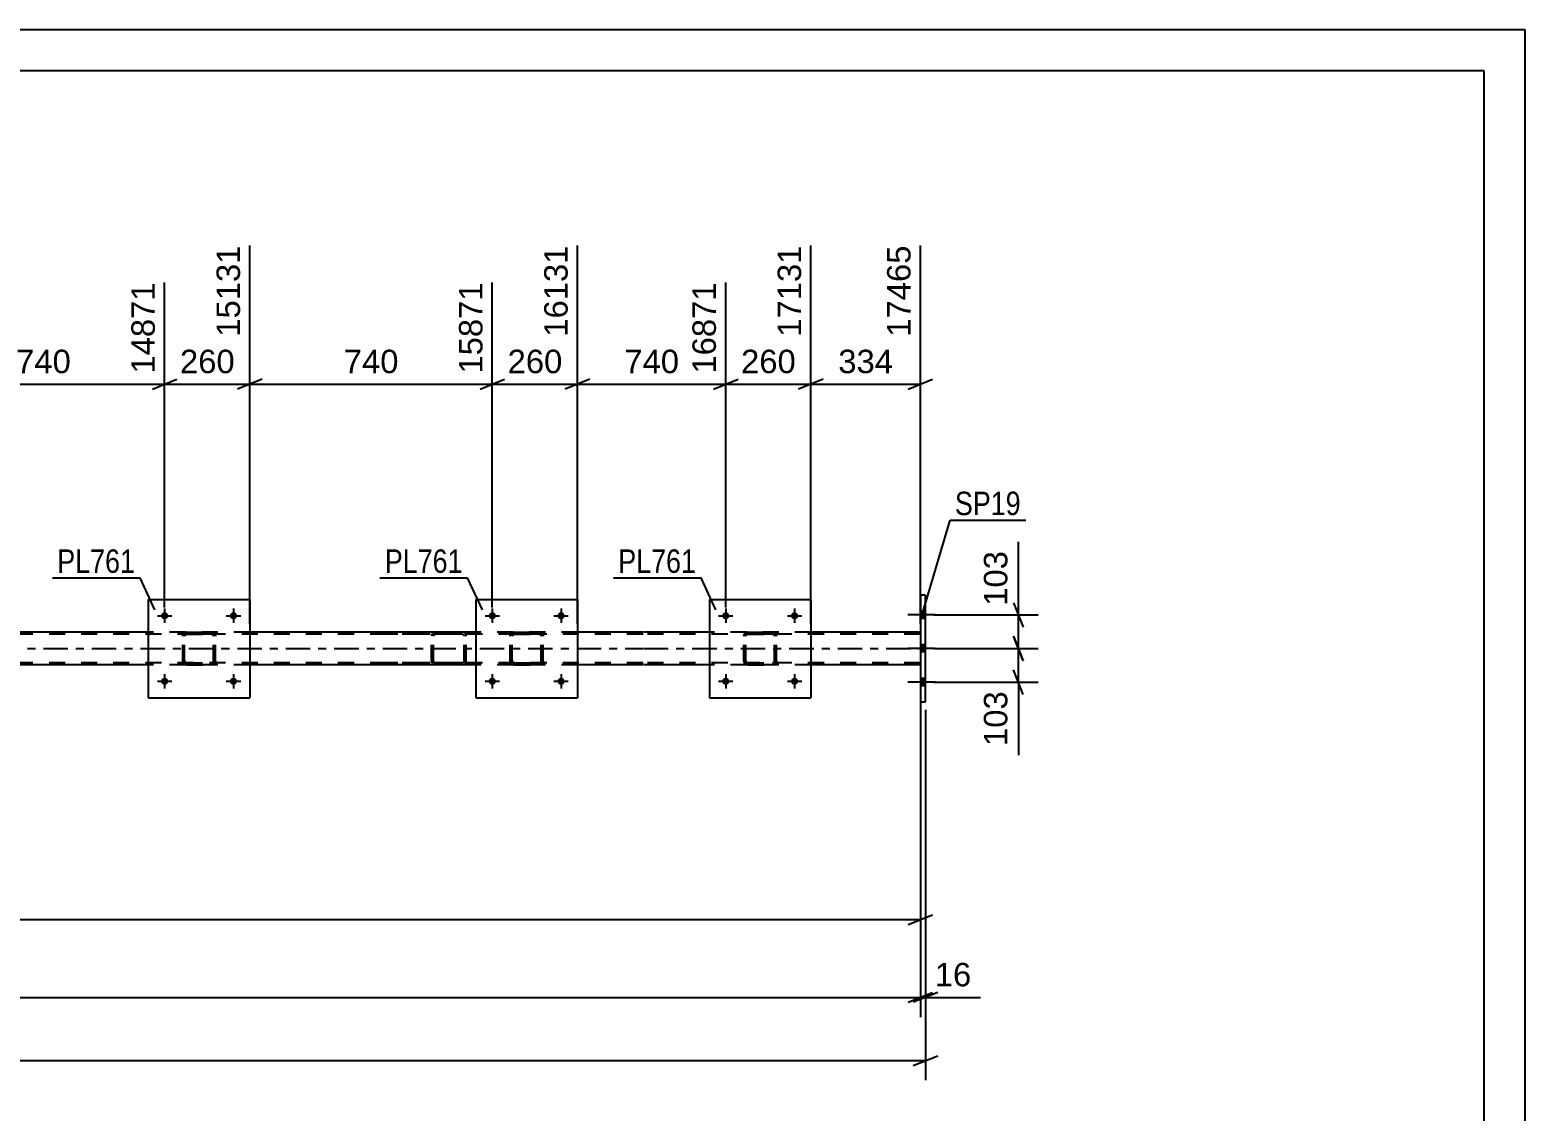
# Model space of a CAD drawing. Header units: millimetres. Extents: x 0 to 841, y 0 to 594.
# Drawn here: x 658.5 to 841, y 462 to 594 of the extents above; entities that cross this region are included whole.
import ezdxf

# ---------------------------------------------------------------- set-up
doc = ezdxf.new("R2010")
doc.units = ezdxf.units.MM
doc.linetypes.add('DXK_LINE_DOT2', pattern=[3.9198, 1.9599, -1.9599])
doc.linetypes.add('DXK_LINE_DOT3', pattern=[5.9187, 2.979, -0.9799, 0.9799, -0.9799])
doc.styles.add('Arial', font='arial.ttf', dxfattribs={"height": 0.2})
doc.styles.add('Arial Narrow', font='ARIALN.TTF', dxfattribs={"height": 0.2})

# ---------------------------------------------------------------- blocks, each defined once
blk = doc.blocks.new('Unknown-203724102-1113')
at = {"color": 5, "linetype": 'Continuous'}
for p, q in [((841, 594), (0, 594)), ((841, 0), (841, 594)), ((836, 589), (5, 589)), ((836, 5), (836, 589))]:
    blk.add_line(p, q, dxfattribs=at)
blk = doc.blocks.new('Bolt-203724102-4850 - 4784')
at = {"linetype": 'Continuous'}
for points in [[(675.35, 514.47, -1), (674.47, 514.47, -1)], [(683.75, 514.47, -1), (682.87, 514.47, -1)]]:
    blk.add_hatch(color=1, dxfattribs=at).paths.add_polyline_path(points)
at = {"color": 1, "linetype": 'Continuous'}
for p, q in [((674.91, 515.35), (674.91, 513.59)), ((683.31, 515.35), (683.31, 513.59)), ((674.03, 514.47), (675.79, 514.47)), ((682.43, 514.47), (684.19, 514.47))]:
    blk.add_line(p, q, dxfattribs=at)
blk = doc.blocks.new('Part-203724102-4815 - 4784')
at = {"color": 2, "linetype": 'Continuous'}
for p, q in [((672.91, 520.47), (645.31, 520.47)), ((712.91, 520.47), (685.31, 520.47)), ((733.31, 520.47), (725.31, 520.47)), ((741.41, 520.47), (733.41, 520.47)), ((767.17, 520.47), (753.81, 520.47)), ((672.91, 516.47), (645.31, 516.47)), ((712.91, 516.47), (685.31, 516.47)), ((733.31, 516.47), (725.31, 516.47)), ((741.41, 516.47), (733.41, 516.47)), ((767.17, 516.47), (753.81, 516.47))]:
    blk.add_line(p, q, dxfattribs=at)
at = {"color": 7, "linetype": 'DXK_LINE_DOT2'}
for p, q in [((685.31, 520.47), (672.91, 520.47)), ((725.31, 520.47), (712.91, 520.47)), ((753.81, 520.47), (741.41, 520.47)), ((767.17, 520.47), (767.17, 516.47)), ((733.31, 520.23), (80.08, 520.23)), ((767.17, 520.23), (733.41, 520.23)), ((733.31, 516.71), (80.08, 516.71)), ((767.17, 516.71), (733.41, 516.71)), ((685.31, 516.47), (672.91, 516.47)), ((725.31, 516.47), (712.91, 516.47)), ((753.81, 516.47), (741.41, 516.47))]:
    blk.add_line(p, q, dxfattribs=at)
at = {"color": 7, "linetype": 'DXK_LINE_DOT3'}
for p, q in [((80.08, 518.47), (733.31, 518.47)), ((733.41, 518.47), (767.17, 518.47))]:
    blk.add_line(p, q, dxfattribs=at)
blk = doc.blocks.new('Bolt-203724102-4831 - 4784')
at = {"linetype": 'Continuous'}
for points in [[(767.81, 522.13), (767.81, 523.01), (767.17, 523.01), (767.17, 522.13)], [(767.81, 522.13), (767.81, 523.01), (767.17, 523.01), (767.17, 522.13)], [(767.81, 522.13), (767.81, 523.01), (767.17, 523.01), (767.17, 522.13)], [(767.81, 518.05), (767.81, 518.93), (767.17, 518.93), (767.17, 518.05)], [(767.81, 518.05), (767.81, 518.93), (767.17, 518.93), (767.17, 518.05)], [(767.81, 513.93), (767.81, 514.81), (767.17, 514.81), (767.17, 513.93)], [(767.81, 513.93), (767.81, 514.81), (767.17, 514.81), (767.17, 513.93)], [(767.81, 513.93), (767.81, 514.81), (767.17, 514.81), (767.17, 513.93)]]:
    blk.add_hatch(color=1, dxfattribs=at).paths.add_polyline_path(points)
at = {"color": 1, "linetype": 'Continuous'}
for p, q in [((768.97, 522.57), (765.65, 522.57)), ((768.97, 522.57), (765.65, 522.57)), ((768.97, 522.57), (765.65, 522.57)), ((767.81, 523.01), (767.17, 523.01)), ((767.81, 523.01), (767.17, 523.01)), ((767.81, 523.01), (767.17, 523.01)), ((767.81, 522.13), (767.17, 522.13)), ((767.81, 522.13), (767.17, 522.13)), ((767.81, 522.13), (767.17, 522.13)), ((768.97, 518.49), (765.65, 518.49)), ((768.97, 518.49), (765.65, 518.49)), ((767.81, 518.93), (767.17, 518.93)), ((767.81, 518.93), (767.17, 518.93)), ((767.81, 518.05), (767.17, 518.05)), ((767.81, 518.05), (767.17, 518.05)), ((767.81, 514.81), (767.17, 514.81)), ((767.81, 514.81), (767.17, 514.81)), ((767.81, 514.81), (767.17, 514.81)), ((768.97, 514.37), (765.65, 514.37)), ((768.97, 514.37), (765.65, 514.37)), ((768.97, 514.37), (765.65, 514.37)), ((767.81, 513.93), (767.17, 513.93)), ((767.81, 513.93), (767.17, 513.93)), ((767.81, 513.93), (767.17, 513.93))]:
    blk.add_line(p, q, dxfattribs=at)
blk = doc.blocks.new('Bolt-203724102-4837 - 4784')
at = {"linetype": 'Continuous'}
for points in [[(743.85, 522.47, -1), (742.97, 522.47, -1)], [(752.25, 522.47, -1), (751.37, 522.47, -1)]]:
    blk.add_hatch(color=1, dxfattribs=at).paths.add_polyline_path(points)
at = {"color": 1, "linetype": 'Continuous'}
for p, q in [((742.53, 522.47), (744.29, 522.47)), ((743.41, 523.35), (743.41, 521.59)), ((750.93, 522.47), (752.69, 522.47)), ((751.81, 523.35), (751.81, 521.59))]:
    blk.add_line(p, q, dxfattribs=at)
blk = doc.blocks.new('Bolt-203724102-4838 - 4784')
at = {"linetype": 'Continuous'}
for points in [[(743.85, 514.47, -1), (742.97, 514.47, -1)], [(752.25, 514.47, -1), (751.37, 514.47, -1)]]:
    blk.add_hatch(color=1, dxfattribs=at).paths.add_polyline_path(points)
at = {"color": 1, "linetype": 'Continuous'}
for p, q in [((743.41, 515.35), (743.41, 513.59)), ((751.81, 515.35), (751.81, 513.59)), ((742.53, 514.47), (744.29, 514.47)), ((750.93, 514.47), (752.69, 514.47))]:
    blk.add_line(p, q, dxfattribs=at)
blk = doc.blocks.new('Bolt-203724102-4847 - 4784')
at = {"linetype": 'Continuous'}
for points in [[(715.35, 522.47, -1), (714.47, 522.47, -1)], [(723.75, 522.47, -1), (722.87, 522.47, -1)]]:
    blk.add_hatch(color=1, dxfattribs=at).paths.add_polyline_path(points)
at = {"color": 1, "linetype": 'Continuous'}
for p, q in [((714.03, 522.47), (715.79, 522.47)), ((714.91, 523.35), (714.91, 521.59)), ((722.43, 522.47), (724.19, 522.47)), ((723.31, 523.35), (723.31, 521.59))]:
    blk.add_line(p, q, dxfattribs=at)
blk = doc.blocks.new('Bolt-203724102-4848 - 4784')
at = {"linetype": 'Continuous'}
for points in [[(715.35, 514.47, -1), (714.47, 514.47, -1)], [(723.75, 514.47, -1), (722.87, 514.47, -1)]]:
    blk.add_hatch(color=1, dxfattribs=at).paths.add_polyline_path(points)
at = {"color": 1, "linetype": 'Continuous'}
for p, q in [((714.91, 515.35), (714.91, 513.59)), ((723.31, 515.35), (723.31, 513.59)), ((714.03, 514.47), (715.79, 514.47)), ((722.43, 514.47), (724.19, 514.47))]:
    blk.add_line(p, q, dxfattribs=at)
blk = doc.blocks.new('Bolt-203724102-4849 - 4784')
at = {"linetype": 'Continuous'}
for points in [[(675.35, 522.47, -1), (674.47, 522.47, -1)], [(683.75, 522.47, -1), (682.87, 522.47, -1)]]:
    blk.add_hatch(color=1, dxfattribs=at).paths.add_polyline_path(points)
at = {"color": 1, "linetype": 'Continuous'}
for p, q in [((674.03, 522.47), (675.79, 522.47)), ((674.91, 523.35), (674.91, 521.59)), ((682.43, 522.47), (684.19, 522.47)), ((683.31, 523.35), (683.31, 521.59))]:
    blk.add_line(p, q, dxfattribs=at)
blk = doc.blocks.new('Part-203724102-4891 - 4784')
at = {"color": 2, "linetype": 'Continuous'}
for p, q in [((712.91, 524.47), (712.91, 512.47)), ((712.91, 524.47), (725.31, 524.47)), ((725.31, 524.47), (725.31, 512.47)), ((712.91, 512.47), (725.31, 512.47))]:
    blk.add_line(p, q, dxfattribs=at)
blk = doc.blocks.new('Part-203724102-4898 - 4784')
at = {"color": 7, "linetype": 'DXK_LINE_DOT2'}
for p, q in [((717.41, 520.43), (717.59, 520.47)), ((717.59, 520.47), (717.41, 520.43)), ((717.59, 520.47), (720.63, 520.47)), ((717.59, 520.47), (717.59, 520.47)), ((717.59, 520.47), (720.63, 520.47)), ((720.63, 520.47), (720.63, 520.47)), ((720.63, 520.47), (720.82, 520.43)), ((720.82, 520.43), (720.63, 520.47)), ((717.11, 519.99), (717.15, 520.17)), ((717.15, 520.17), (717.11, 519.99)), ((717.11, 516.95), (717.11, 519.99)), ((717.35, 519.99), (717.37, 520.08)), ((717.37, 520.08), (717.35, 519.99)), ((717.35, 516.95), (717.35, 519.99)), ((717.37, 520.08), (717.42, 520.16)), ((717.42, 520.16), (717.37, 520.08)), ((717.42, 520.16), (717.5, 520.21)), ((717.5, 520.21), (717.42, 520.16)), ((717.5, 520.21), (717.59, 520.23)), ((717.59, 520.23), (717.5, 520.21)), ((717.59, 520.23), (720.63, 520.23)), ((717.59, 520.23), (717.59, 520.23)), ((720.63, 520.23), (717.59, 520.23)), ((720.63, 520.23), (720.63, 520.23)), ((720.63, 520.23), (720.73, 520.21)), ((720.73, 520.21), (720.63, 520.23)), ((720.73, 520.21), (720.8, 520.16)), ((720.8, 520.16), (720.73, 520.21)), ((720.8, 520.16), (720.86, 520.08)), ((720.86, 520.08), (720.8, 520.16)), ((720.86, 520.08), (720.87, 519.99)), ((720.87, 519.99), (720.86, 520.08)), ((720.87, 516.95), (720.87, 519.99)), ((721.08, 520.17), (721.11, 519.99)), ((721.11, 519.99), (721.08, 520.17)), ((721.11, 516.95), (721.11, 519.99)), ((717.15, 516.77), (717.11, 516.95)), ((717.11, 516.95), (717.15, 516.77)), ((717.37, 516.86), (717.35, 516.95)), ((717.35, 516.95), (717.37, 516.86)), ((717.42, 516.78), (717.37, 516.86)), ((717.37, 516.86), (717.42, 516.78)), ((717.5, 516.73), (717.42, 516.78)), ((717.42, 516.78), (717.5, 516.73)), ((717.59, 516.71), (717.5, 516.73)), ((717.5, 516.73), (717.59, 516.71)), ((717.59, 516.71), (720.63, 516.71)), ((717.59, 516.71), (717.59, 516.71)), ((717.59, 516.71), (720.63, 516.71)), ((720.73, 516.73), (720.63, 516.71)), ((720.63, 516.71), (720.73, 516.73)), ((720.63, 516.71), (720.63, 516.71)), ((720.8, 516.78), (720.73, 516.73)), ((720.73, 516.73), (720.8, 516.78)), ((720.86, 516.86), (720.8, 516.78)), ((720.8, 516.78), (720.86, 516.86)), ((720.87, 516.95), (720.86, 516.86)), ((720.86, 516.86), (720.87, 516.95)), ((721.11, 516.95), (721.08, 516.77)), ((721.08, 516.77), (721.11, 516.95)), ((717.59, 516.47), (717.41, 516.51)), ((717.41, 516.51), (717.59, 516.47)), ((717.59, 516.47), (720.63, 516.47)), ((717.59, 516.47), (717.59, 516.47)), ((717.59, 516.47), (720.63, 516.47)), ((720.82, 516.51), (720.63, 516.47)), ((720.63, 516.47), (720.82, 516.51)), ((720.63, 516.47), (720.63, 516.47))]:
    blk.add_line(p, q, dxfattribs=at)
at = {"color": 7, "linetype": 'DXK_LINE_DOT3'}
blk.add_line((719.11, 518.47), (719.11, 518.47), dxfattribs=at)
at = {"color": 7, "linetype": 'DXK_LINE_DOT2'}
for centre, start, end in [((717.59, 519.99), 112.5, 157.5), ((717.59, 519.99), 112.5, 157.5), ((720.63, 519.99), 22.5, 67.5), ((720.63, 519.99), 22.5, 67.5), ((717.59, 516.95), 202.5, 247.5), ((717.59, 516.95), 202.5, 247.5), ((720.63, 516.95), 292.5, 337.5), ((720.63, 516.95), 292.5, 337.5)]:
    blk.add_arc(centre, 0.48, start, end, dxfattribs=at)
blk = doc.blocks.new('Part-203724102-4903 - 4784')
at = {"color": 2, "linetype": 'Continuous'}
for p, q in [((672.91, 524.47), (672.91, 512.47)), ((672.91, 524.47), (685.31, 524.47)), ((685.31, 524.47), (685.31, 512.47)), ((672.91, 512.47), (685.31, 512.47))]:
    blk.add_line(p, q, dxfattribs=at)
blk = doc.blocks.new('Part-203724102-4904 - 4784')
at = {"color": 7, "linetype": 'DXK_LINE_DOT2'}
for p, q in [((677.41, 520.43), (677.59, 520.47)), ((677.59, 520.47), (677.41, 520.43)), ((677.59, 520.47), (680.63, 520.47)), ((677.59, 520.47), (677.59, 520.47)), ((677.59, 520.47), (680.63, 520.47)), ((680.63, 520.47), (680.63, 520.47)), ((680.63, 520.47), (680.82, 520.43)), ((680.82, 520.43), (680.63, 520.47)), ((677.11, 519.99), (677.15, 520.17)), ((677.15, 520.17), (677.11, 519.99)), ((677.11, 516.95), (677.11, 519.99)), ((677.35, 519.99), (677.37, 520.08)), ((677.37, 520.08), (677.35, 519.99)), ((677.35, 516.95), (677.35, 519.99)), ((677.37, 520.08), (677.42, 520.16)), ((677.42, 520.16), (677.37, 520.08)), ((677.42, 520.16), (677.5, 520.21)), ((677.5, 520.21), (677.42, 520.16)), ((677.5, 520.21), (677.59, 520.23)), ((677.59, 520.23), (677.5, 520.21)), ((677.59, 520.23), (680.63, 520.23)), ((677.59, 520.23), (677.59, 520.23)), ((680.63, 520.23), (677.59, 520.23)), ((680.63, 520.23), (680.63, 520.23)), ((680.63, 520.23), (680.73, 520.21)), ((680.73, 520.21), (680.63, 520.23)), ((680.73, 520.21), (680.8, 520.16)), ((680.8, 520.16), (680.73, 520.21)), ((680.8, 520.16), (680.86, 520.08)), ((680.86, 520.08), (680.8, 520.16)), ((680.86, 520.08), (680.87, 519.99)), ((680.87, 519.99), (680.86, 520.08)), ((680.87, 516.95), (680.87, 519.99)), ((681.08, 520.17), (681.11, 519.99)), ((681.11, 519.99), (681.08, 520.17)), ((681.11, 516.95), (681.11, 519.99)), ((677.15, 516.77), (677.11, 516.95)), ((677.11, 516.95), (677.15, 516.77)), ((677.37, 516.86), (677.35, 516.95)), ((677.35, 516.95), (677.37, 516.86)), ((677.42, 516.78), (677.37, 516.86)), ((677.37, 516.86), (677.42, 516.78)), ((677.5, 516.73), (677.42, 516.78)), ((677.42, 516.78), (677.5, 516.73)), ((677.59, 516.71), (677.5, 516.73)), ((677.5, 516.73), (677.59, 516.71)), ((677.59, 516.71), (680.63, 516.71)), ((677.59, 516.71), (677.59, 516.71)), ((677.59, 516.71), (680.63, 516.71)), ((680.73, 516.73), (680.63, 516.71)), ((680.63, 516.71), (680.73, 516.73)), ((680.63, 516.71), (680.63, 516.71)), ((680.8, 516.78), (680.73, 516.73)), ((680.73, 516.73), (680.8, 516.78)), ((680.86, 516.86), (680.8, 516.78)), ((680.8, 516.78), (680.86, 516.86)), ((680.87, 516.95), (680.86, 516.86)), ((680.86, 516.86), (680.87, 516.95)), ((681.11, 516.95), (681.08, 516.77)), ((681.08, 516.77), (681.11, 516.95)), ((677.59, 516.47), (677.41, 516.51)), ((677.41, 516.51), (677.59, 516.47)), ((677.59, 516.47), (680.63, 516.47)), ((677.59, 516.47), (677.59, 516.47)), ((677.59, 516.47), (680.63, 516.47)), ((680.82, 516.51), (680.63, 516.47)), ((680.63, 516.47), (680.82, 516.51)), ((680.63, 516.47), (680.63, 516.47))]:
    blk.add_line(p, q, dxfattribs=at)
at = {"color": 7, "linetype": 'DXK_LINE_DOT3'}
blk.add_line((679.11, 518.47), (679.11, 518.47), dxfattribs=at)
at = {"color": 7, "linetype": 'DXK_LINE_DOT2'}
for centre, start, end in [((677.59, 519.99), 112.5, 157.5), ((677.59, 519.99), 112.5, 157.5), ((680.63, 519.99), 22.5, 67.5), ((680.63, 519.99), 22.5, 67.5), ((677.59, 516.95), 202.5, 247.5), ((677.59, 516.95), 202.5, 247.5), ((680.63, 516.95), 292.5, 337.5), ((680.63, 516.95), 292.5, 337.5)]:
    blk.add_arc(centre, 0.48, start, end, dxfattribs=at)
blk = doc.blocks.new('Part-203724102-4929 - 4784')
at = {"color": 7, "linetype": 'DXK_LINE_DOT2'}
for p, q in [((745.91, 520.43), (746.09, 520.47)), ((746.09, 520.47), (745.91, 520.43)), ((746.09, 520.47), (749.13, 520.47)), ((746.09, 520.47), (746.09, 520.47)), ((746.09, 520.47), (749.13, 520.47)), ((749.13, 520.47), (749.13, 520.47)), ((749.13, 520.47), (749.32, 520.43)), ((749.32, 520.43), (749.13, 520.47)), ((745.61, 519.99), (745.65, 520.17)), ((745.65, 520.17), (745.61, 519.99)), ((745.61, 516.95), (745.61, 519.99)), ((745.85, 519.99), (745.87, 520.08)), ((745.87, 520.08), (745.85, 519.99)), ((745.85, 516.95), (745.85, 519.99)), ((745.87, 520.08), (745.92, 520.16)), ((745.92, 520.16), (745.87, 520.08)), ((745.92, 520.16), (746, 520.21)), ((746, 520.21), (745.92, 520.16)), ((746, 520.21), (746.09, 520.23)), ((746.09, 520.23), (746, 520.21)), ((746.09, 520.23), (749.13, 520.23)), ((746.09, 520.23), (746.09, 520.23)), ((749.13, 520.23), (746.09, 520.23)), ((749.13, 520.23), (749.13, 520.23)), ((749.13, 520.23), (749.23, 520.21)), ((749.23, 520.21), (749.13, 520.23)), ((749.23, 520.21), (749.3, 520.16)), ((749.3, 520.16), (749.23, 520.21)), ((749.3, 520.16), (749.36, 520.08)), ((749.36, 520.08), (749.3, 520.16)), ((749.36, 520.08), (749.37, 519.99)), ((749.37, 519.99), (749.36, 520.08)), ((749.37, 516.95), (749.37, 519.99)), ((749.58, 520.17), (749.61, 519.99)), ((749.61, 519.99), (749.58, 520.17)), ((749.61, 516.95), (749.61, 519.99)), ((745.65, 516.77), (745.61, 516.95)), ((745.61, 516.95), (745.65, 516.77)), ((745.87, 516.86), (745.85, 516.95)), ((745.85, 516.95), (745.87, 516.86)), ((745.92, 516.78), (745.87, 516.86)), ((745.87, 516.86), (745.92, 516.78)), ((746, 516.73), (745.92, 516.78)), ((745.92, 516.78), (746, 516.73)), ((746.09, 516.71), (746, 516.73)), ((746, 516.73), (746.09, 516.71)), ((746.09, 516.71), (749.13, 516.71)), ((746.09, 516.71), (746.09, 516.71)), ((746.09, 516.71), (749.13, 516.71)), ((749.23, 516.73), (749.13, 516.71)), ((749.13, 516.71), (749.23, 516.73)), ((749.13, 516.71), (749.13, 516.71)), ((749.3, 516.78), (749.23, 516.73)), ((749.23, 516.73), (749.3, 516.78)), ((749.36, 516.86), (749.3, 516.78)), ((749.3, 516.78), (749.36, 516.86)), ((749.37, 516.95), (749.36, 516.86)), ((749.36, 516.86), (749.37, 516.95)), ((749.61, 516.95), (749.58, 516.77)), ((749.58, 516.77), (749.61, 516.95)), ((746.09, 516.47), (745.91, 516.51)), ((745.91, 516.51), (746.09, 516.47)), ((746.09, 516.47), (749.13, 516.47)), ((746.09, 516.47), (746.09, 516.47)), ((746.09, 516.47), (749.13, 516.47)), ((749.32, 516.51), (749.13, 516.47)), ((749.13, 516.47), (749.32, 516.51)), ((749.13, 516.47), (749.13, 516.47))]:
    blk.add_line(p, q, dxfattribs=at)
at = {"color": 7, "linetype": 'DXK_LINE_DOT3'}
blk.add_line((747.61, 518.47), (747.61, 518.47), dxfattribs=at)
at = {"color": 7, "linetype": 'DXK_LINE_DOT2'}
for centre, start, end in [((746.09, 519.99), 112.5, 157.5), ((746.09, 519.99), 112.5, 157.5), ((749.13, 519.99), 22.5, 67.5), ((749.13, 519.99), 22.5, 67.5), ((746.09, 516.95), 202.5, 247.5), ((746.09, 516.95), 202.5, 247.5), ((749.13, 516.95), 292.5, 337.5), ((749.13, 516.95), 292.5, 337.5)]:
    blk.add_arc(centre, 0.48, start, end, dxfattribs=at)
blk = doc.blocks.new('Part-203724102-4950 - 4784')
at = {"color": 2, "linetype": 'Continuous'}
for p, q in [((741.41, 524.47), (741.41, 512.47)), ((741.41, 524.47), (753.81, 524.47)), ((753.81, 524.47), (753.81, 512.47)), ((741.41, 512.47), (753.81, 512.47))]:
    blk.add_line(p, q, dxfattribs=at)
blk = doc.blocks.new('Part-203724102-5015 - 4784')
at = {"color": 2, "linetype": 'Continuous'}
for p, q in [((767.81, 524.97), (767.17, 524.97)), ((767.17, 524.97), (767.17, 511.97)), ((767.81, 511.97), (767.81, 524.97)), ((767.17, 511.97), (767.81, 511.97))]:
    blk.add_line(p, q, dxfattribs=at)
blk = doc.blocks.new('Part-203724102-5054 - 4784')
at = {"color": 7, "linetype": 'DXK_LINE_DOT2'}
for p, q in [((711.23, 520.47), (699.46, 520.47)), ((708, 520.47), (707.8, 520.43)), ((711.43, 520.43), (711.23, 520.47)), ((711.23, 520.23), (699.46, 520.23)), ((707.52, 520.17), (707.49, 519.99)), ((707.49, 516.95), (707.49, 519.99)), ((707.74, 519.99), (707.76, 520.08)), ((707.74, 516.95), (707.74, 519.99)), ((707.76, 520.08), (707.82, 520.16)), ((707.82, 520.16), (707.9, 520.21)), ((707.9, 520.21), (708, 520.23)), ((711.23, 520.23), (711.33, 520.21)), ((711.33, 520.21), (711.41, 520.16)), ((711.41, 520.16), (711.47, 520.08)), ((711.47, 520.08), (711.49, 519.99)), ((711.49, 516.95), (711.49, 519.99)), ((711.74, 519.99), (711.7, 520.17)), ((711.74, 516.95), (711.74, 519.99)), ((711.23, 516.71), (699.46, 516.71)), ((707.49, 516.95), (707.52, 516.77)), ((707.76, 516.86), (707.74, 516.95)), ((707.82, 516.78), (707.76, 516.86)), ((707.9, 516.73), (707.82, 516.78)), ((708, 516.71), (707.9, 516.73)), ((711.33, 516.73), (711.23, 516.71)), ((711.41, 516.78), (711.33, 516.73)), ((711.47, 516.86), (711.41, 516.78)), ((711.49, 516.95), (711.47, 516.86)), ((711.7, 516.77), (711.74, 516.95)), ((711.23, 516.47), (699.46, 516.47)), ((707.8, 516.51), (708, 516.47)), ((711.23, 516.47), (711.43, 516.51))]:
    blk.add_line(p, q, dxfattribs=at)
for centre, start, end in [((707.98, 519.97), 110.7583, 155.68), ((711.25, 519.97), 24.32, 69.2417), ((707.98, 516.97), 204.32, 249.2417), ((711.25, 516.97), 290.7583, 335.68)]:
    blk.add_arc(centre, 0.496, start, end, dxfattribs=at)
blk = doc.blocks.new('StraightDimension-203724102-5844 - 4784')
at = {"color": 7, "linetype": 'Continuous'}
for p, q in [((767.81, 510.97), (767.81, 465.76)), ((79.44, 468.16), (767.81, 468.16)), ((766.31, 467.56), (769.31, 468.76))]:
    blk.add_line(p, q, dxfattribs=at)
blk = doc.blocks.new('StraightDimension-203724102-10971 - 4784')
at = {"color": 7, "linetype": 'Continuous'}
for p, q in [((753.81, 521.47), (753.81, 567.66)), ((743.41, 523.47), (743.41, 563.16)), ((741.91, 550.14), (744.91, 551.34)), ((755.31, 551.34), (752.31, 550.14)), ((743.41, 550.74), (753.81, 550.74))]:
    blk.add_line(p, q, dxfattribs=at)
at = {"color": 0}
blk.add_wipeout([(752.55, 551.49), (752.55, 555.69), (744.68, 555.69), (744.68, 551.49)], dxfattribs=at)
at = {"color": 3, "style": 'Arial'}
blk.add_text('260', height=2.865, dxfattribs=at).set_placement((745.28, 552.09))
at = {"color": 0, "linetype": 'Continuous'}
blk.add_wipeout([(753.21, 568.26), (749.01, 568.26), (749.01, 555.94), (753.21, 555.94)], dxfattribs=at)
at = {"color": 3, "linetype": 'Continuous', "style": 'Arial'}
blk.add_text('17131', height=2.865, rotation=90.0002, dxfattribs=at).set_placement((752.61, 556.54))
blk = doc.blocks.new('StraightDimension-203724102-10972 - 4784')
at = {"color": 7, "linetype": 'Continuous'}
for p, q in [((725.31, 521.47), (725.31, 567.66)), ((743.41, 523.47), (743.41, 563.16)), ((726.81, 551.34), (723.81, 550.14)), ((741.91, 550.14), (744.91, 551.34)), ((725.31, 550.74), (743.41, 550.74))]:
    blk.add_line(p, q, dxfattribs=at)
at = {"color": 0}
blk.add_wipeout([(738.3, 551.49), (738.3, 555.69), (730.43, 555.69), (730.43, 551.49)], dxfattribs=at)
at = {"color": 3, "style": 'Arial'}
blk.add_text('740', height=2.865, dxfattribs=at).set_placement((731.03, 552.09))
at = {"color": 0, "linetype": 'Continuous'}
blk.add_wipeout([(742.81, 563.76), (738.61, 563.76), (738.61, 551.44), (742.81, 551.44)], dxfattribs=at)
at = {"color": 3, "linetype": 'Continuous', "style": 'Arial'}
blk.add_text('16871', height=2.865, rotation=90.0002, dxfattribs=at).set_placement((742.21, 552.04))
blk = doc.blocks.new('StraightDimension-203724102-5123 - 4784')
at = {"color": 7, "linetype": 'Continuous'}
for p, q in [((767.17, 510.97), (767.17, 473.48)), ((767.81, 510.97), (767.81, 473.48)), ((765.67, 475.28), (768.67, 476.48)), ((769.31, 476.48), (766.31, 475.28)), ((767.17, 475.88), (767.81, 475.88))]:
    blk.add_line(p, q, dxfattribs=at)
at = {"color": 0}
blk.add_wipeout([(773.98, 476.63), (773.98, 480.83), (768.33, 480.83), (768.33, 476.63)], dxfattribs=at)
at = {"color": 7, "linetype": 'Continuous'}
blk.add_line((767.81, 475.88), (774.5, 475.88), dxfattribs=at)
blk.add_line((767.81, 475.88), (774.5, 475.88), dxfattribs=at)
at = {"color": 3, "style": 'Arial'}
blk.add_text('16', height=2.865, dxfattribs=at).set_placement((768.93, 477.23))
blk = doc.blocks.new('StraightDimension-203724102-10973 - 4784')
at = {"color": 7, "linetype": 'Continuous'}
for p, q in [((725.31, 521.47), (725.31, 567.66)), ((714.91, 523.47), (714.91, 563.16)), ((713.41, 550.14), (716.41, 551.34)), ((726.81, 551.34), (723.81, 550.14)), ((714.91, 550.74), (725.31, 550.74))]:
    blk.add_line(p, q, dxfattribs=at)
at = {"color": 0}
blk.add_wipeout([(724.05, 551.49), (724.05, 555.69), (716.18, 555.69), (716.18, 551.49)], dxfattribs=at)
at = {"color": 3, "style": 'Arial'}
blk.add_text('260', height=2.865, dxfattribs=at).set_placement((716.78, 552.09))
at = {"color": 0, "linetype": 'Continuous'}
blk.add_wipeout([(724.71, 568.26), (720.51, 568.26), (720.51, 555.94), (724.71, 555.94)], dxfattribs=at)
at = {"color": 3, "linetype": 'Continuous', "style": 'Arial'}
blk.add_text('16131', height=2.865, rotation=90.0002, dxfattribs=at).set_placement((724.11, 556.54))
blk = doc.blocks.new('StraightDimension-203724102-5086 - 4784')
at = {"color": 7, "linetype": 'Continuous'}
for p, q in [((768.81, 518.47), (781.54, 518.47)), ((778.54, 519.97), (779.74, 516.97)), ((779.14, 514.37), (779.14, 518.47)), ((779.74, 512.87), (778.54, 515.87)), ((768.81, 514.37), (781.54, 514.37))]:
    blk.add_line(p, q, dxfattribs=at)
at = {"color": 0}
blk.add_wipeout([(778.39, 513.84), (774.19, 513.84), (774.19, 505.97), (778.39, 505.97)], dxfattribs=at)
at = {"color": 7, "linetype": 'Continuous'}
blk.add_line((779.14, 514.37), (779.14, 505.45), dxfattribs=at)
blk.add_line((779.14, 514.37), (779.14, 505.45), dxfattribs=at)
at = {"color": 3, "style": 'Arial'}
blk.add_text('103', height=2.865, rotation=90.0002, dxfattribs=at).set_placement((777.79, 506.57))
blk = doc.blocks.new('StraightDimension-203724102-5094 - 4784')
at = {"color": 7, "linetype": 'Continuous'}
for p, q in [((778.54, 524.07), (779.74, 521.07)), ((768.81, 522.57), (781.54, 522.57)), ((779.14, 518.47), (779.14, 522.57)), ((768.81, 518.47), (781.54, 518.47)), ((779.74, 516.97), (778.54, 519.97))]:
    blk.add_line(p, q, dxfattribs=at)
at = {"color": 0}
blk.add_wipeout([(778.39, 530.97), (774.19, 530.97), (774.19, 523.09), (778.39, 523.09)], dxfattribs=at)
at = {"color": 7, "linetype": 'Continuous'}
blk.add_line((779.14, 522.57), (779.14, 531.49), dxfattribs=at)
blk.add_line((779.14, 522.57), (779.14, 531.49), dxfattribs=at)
at = {"color": 3, "style": 'Arial'}
blk.add_text('103', height=2.865, rotation=90.0002, dxfattribs=at).set_placement((777.79, 523.69))
blk = doc.blocks.new('StraightDimension-203724102-5113 - 4784')
at = {"color": 7, "linetype": 'Continuous'}
for p, q in [((767.17, 510.97), (767.17, 473.48)), ((765.67, 475.28), (768.67, 476.48)), ((80.08, 475.88), (767.17, 475.88))]:
    blk.add_line(p, q, dxfattribs=at)
blk = doc.blocks.new('StraightDimension-203724102-10974 - 4784')
at = {"color": 7, "linetype": 'Continuous'}
for p, q in [((685.31, 521.47), (685.31, 567.66)), ((714.91, 523.47), (714.91, 563.16)), ((686.81, 551.34), (683.81, 550.14)), ((713.41, 550.14), (716.41, 551.34)), ((685.31, 550.74), (714.91, 550.74))]:
    blk.add_line(p, q, dxfattribs=at)
at = {"color": 0, "linetype": 'Continuous'}
blk.add_wipeout([(714.31, 563.76), (710.11, 563.76), (710.11, 551.44), (714.31, 551.44)], dxfattribs=at)
at = {"color": 0}
blk.add_wipeout([(704.05, 551.49), (704.05, 555.69), (696.18, 555.69), (696.18, 551.49)], dxfattribs=at)
at = {"color": 3, "linetype": 'Continuous', "style": 'Arial'}
blk.add_text('15871', height=2.865, rotation=90.0002, dxfattribs=at).set_placement((713.71, 552.04))
at = {"color": 3, "style": 'Arial'}
blk.add_text('740', height=2.865, dxfattribs=at).set_placement((696.78, 552.09))
blk = doc.blocks.new('StraightDimension-203724102-6083 - 4784')
at = {"color": 7, "linetype": 'Continuous'}
for p, q in [((767.17, 515.51), (767.17, 482.97)), ((765.67, 484.77), (768.67, 485.97)), ((200.42, 485.37), (767.17, 485.37))]:
    blk.add_line(p, q, dxfattribs=at)
blk = doc.blocks.new('StraightDimension-203724102-10970 - 4784')
at = {"color": 7, "linetype": 'Continuous'}
for p, q in [((753.81, 521.47), (753.81, 567.66)), ((767.17, 521.47), (767.17, 567.66)), ((755.31, 551.34), (752.31, 550.14)), ((765.67, 550.14), (768.67, 551.34)), ((753.81, 550.74), (767.17, 550.74))]:
    blk.add_line(p, q, dxfattribs=at)
at = {"color": 0}
blk.add_wipeout([(764.42, 551.49), (764.42, 555.69), (756.55, 555.69), (756.55, 551.49)], dxfattribs=at)
at = {"color": 3, "style": 'Arial'}
blk.add_text('334', height=2.865, dxfattribs=at).set_placement((757.15, 552.09))
at = {"color": 0, "linetype": 'Continuous'}
blk.add_wipeout([(766.57, 568.26), (762.37, 568.26), (762.37, 555.94), (766.57, 555.94)], dxfattribs=at)
at = {"color": 3, "linetype": 'Continuous', "style": 'Arial'}
blk.add_text('17465', height=2.865, rotation=90.0002, dxfattribs=at).set_placement((765.97, 556.54))
blk = doc.blocks.new('StraightDimension-203724102-10975 - 4784')
at = {"color": 7, "linetype": 'Continuous'}
for p, q in [((685.31, 521.47), (685.31, 567.66)), ((674.91, 523.47), (674.91, 563.16)), ((673.41, 550.14), (676.41, 551.34)), ((686.81, 551.34), (683.81, 550.14)), ((674.91, 550.74), (685.31, 550.74))]:
    blk.add_line(p, q, dxfattribs=at)
at = {"color": 0}
blk.add_wipeout([(684.05, 551.49), (684.05, 555.69), (676.18, 555.69), (676.18, 551.49)], dxfattribs=at)
at = {"color": 3, "style": 'Arial'}
blk.add_text('260', height=2.865, dxfattribs=at).set_placement((676.78, 552.09))
at = {"color": 0, "linetype": 'Continuous'}
blk.add_wipeout([(684.71, 568.26), (680.51, 568.26), (680.51, 555.94), (684.71, 555.94)], dxfattribs=at)
at = {"color": 3, "linetype": 'Continuous', "style": 'Arial'}
blk.add_text('15131', height=2.865, rotation=90.0002, dxfattribs=at).set_placement((684.11, 556.54))
blk = doc.blocks.new('StraightDimension-203724102-10976 - 4784')
at = {"color": 7, "linetype": 'Continuous'}
for p, q in [((645.31, 521.47), (645.31, 567.66)), ((674.91, 523.47), (674.91, 563.16)), ((646.81, 551.34), (643.81, 550.14)), ((673.41, 550.14), (676.41, 551.34)), ((645.31, 550.74), (674.91, 550.74))]:
    blk.add_line(p, q, dxfattribs=at)
at = {"color": 0, "linetype": 'Continuous'}
blk.add_wipeout([(674.31, 563.76), (670.11, 563.76), (670.11, 551.44), (674.31, 551.44)], dxfattribs=at)
at = {"color": 0}
blk.add_wipeout([(664.05, 551.49), (664.05, 555.69), (656.18, 555.69), (656.18, 551.49)], dxfattribs=at)
at = {"color": 3, "linetype": 'Continuous', "style": 'Arial'}
blk.add_text('14871', height=2.865, rotation=90.0002, dxfattribs=at).set_placement((673.71, 552.04))
at = {"color": 3, "style": 'Arial'}
blk.add_text('740', height=2.865, dxfattribs=at).set_placement((656.78, 552.09))
blk = doc.blocks.new('Mark-203724102-4887 - 4784')
at = {"color": 0}
blk.add_wipeout([(711.3, 527.71), (711.3, 530.71), (701.79, 530.71), (701.79, 527.71)], dxfattribs=at)
blk.add_wipeout([(711.3, 527.71), (711.3, 530.71), (701.79, 530.71), (701.79, 527.71)], dxfattribs=at)
at = {"color": 30, "linetype": 'Continuous'}
for p in [(701.19, 527.11), (713.72, 523.21)]:
    blk.add_line(p, (711.9, 527.11), dxfattribs=at)
at = {"color": 3, "style": 'Arial Narrow'}
blk.add_text('PL761', height=2.863, dxfattribs=at).set_placement((701.79, 527.71))
blk = doc.blocks.new('Mark-203724102-4899 - 4784')
at = {"color": 0}
blk.add_wipeout([(671.3, 527.71), (671.3, 530.71), (661.8, 530.71), (661.8, 527.71)], dxfattribs=at)
blk.add_wipeout([(671.3, 527.71), (671.3, 530.71), (661.8, 530.71), (661.8, 527.71)], dxfattribs=at)
at = {"color": 30, "linetype": 'Continuous'}
for p in [(661.2, 527.11), (673.73, 523.21)]:
    blk.add_line(p, (671.9, 527.11), dxfattribs=at)
at = {"color": 3, "style": 'Arial Narrow'}
blk.add_text('PL761', height=2.863, dxfattribs=at).set_placement((661.8, 527.71))
blk = doc.blocks.new('Mark-203724102-4946 - 4784')
at = {"color": 0}
blk.add_wipeout([(739.8, 527.71), (739.8, 530.71), (730.29, 530.71), (730.29, 527.71)], dxfattribs=at)
blk.add_wipeout([(739.8, 527.71), (739.8, 530.71), (730.29, 530.71), (730.29, 527.71)], dxfattribs=at)
at = {"color": 30, "linetype": 'Continuous'}
for p in [(729.69, 527.11), (742.22, 523.21)]:
    blk.add_line(p, (740.4, 527.11), dxfattribs=at)
at = {"color": 3, "style": 'Arial Narrow'}
blk.add_text('PL761', height=2.863, dxfattribs=at).set_placement((730.29, 527.71))
blk = doc.blocks.new('Mark-203724102-5011 - 4784')
at = {"color": 0}
blk.add_wipeout([(779.43, 534.76), (779.43, 537.76), (771.39, 537.76), (771.39, 534.76)], dxfattribs=at)
blk.add_wipeout([(779.43, 534.76), (779.43, 537.76), (771.39, 537.76), (771.39, 534.76)], dxfattribs=at)
at = {"color": 30, "linetype": 'Continuous'}
for p, q in [((767.31, 522.36), (770.79, 534.16)), ((770.79, 534.16), (780.03, 534.16))]:
    blk.add_line(p, q, dxfattribs=at)
at = {"color": 3, "style": 'Arial Narrow'}
blk.add_text('SP19', height=2.863, dxfattribs=at).set_placement((771.39, 534.76))

msp = doc.modelspace()

# ---------------------------------------------------------------- block references
for name in ['Unknown-203724102-1113', 'Part-203724102-4903 - 4784', 'Part-203724102-4891 - 4784', 'Part-203724102-4950 - 4784', 'Part-203724102-5015 - 4784', 'Bolt-203724102-4849 - 4784', 'Bolt-203724102-4847 - 4784', 'Bolt-203724102-4837 - 4784', 'Bolt-203724102-4831 - 4784', 'Part-203724102-4815 - 4784', 'Part-203724102-4904 - 4784', 'Part-203724102-5054 - 4784', 'Part-203724102-4898 - 4784', 'Part-203724102-4929 - 4784', 'Bolt-203724102-4850 - 4784', 'Bolt-203724102-4848 - 4784', 'Bolt-203724102-4838 - 4784']:
    msp.add_blockref(name, (0, 0))

# ---------------------------------------------------------------- next in the draw order: block references
for name in ['StraightDimension-203724102-10971 - 4784', 'StraightDimension-203724102-5844 - 4784']:
    msp.add_blockref(name, (0, 0))

# ---------------------------------------------------------------- next in the draw order: block references
for name in ['StraightDimension-203724102-10972 - 4784', 'StraightDimension-203724102-5123 - 4784']:
    msp.add_blockref(name, (0, 0))

# ---------------------------------------------------------------- next in the draw order: block references
for name in ['StraightDimension-203724102-10973 - 4784', 'Mark-203724102-4946 - 4784', 'StraightDimension-203724102-5086 - 4784']:
    msp.add_blockref(name, (0, 0))

# ---------------------------------------------------------------- next in the draw order: block references
for name in ['StraightDimension-203724102-10974 - 4784', 'StraightDimension-203724102-5094 - 4784', 'StraightDimension-203724102-5113 - 4784']:
    msp.add_blockref(name, (0, 0))

# ---------------------------------------------------------------- next in the draw order: block references
for name in ['StraightDimension-203724102-10975 - 4784', 'StraightDimension-203724102-10970 - 4784', 'Mark-203724102-4887 - 4784', 'StraightDimension-203724102-6083 - 4784']:
    msp.add_blockref(name, (0, 0))

# ---------------------------------------------------------------- next in the draw order: block references
for name in ['StraightDimension-203724102-10976 - 4784', 'Mark-203724102-5011 - 4784']:
    msp.add_blockref(name, (0, 0))

# ---------------------------------------------------------------- next in the draw order: block references
msp.add_blockref('Mark-203724102-4899 - 4784', (0, 0))

doc.saveas('drawing.dxf')
